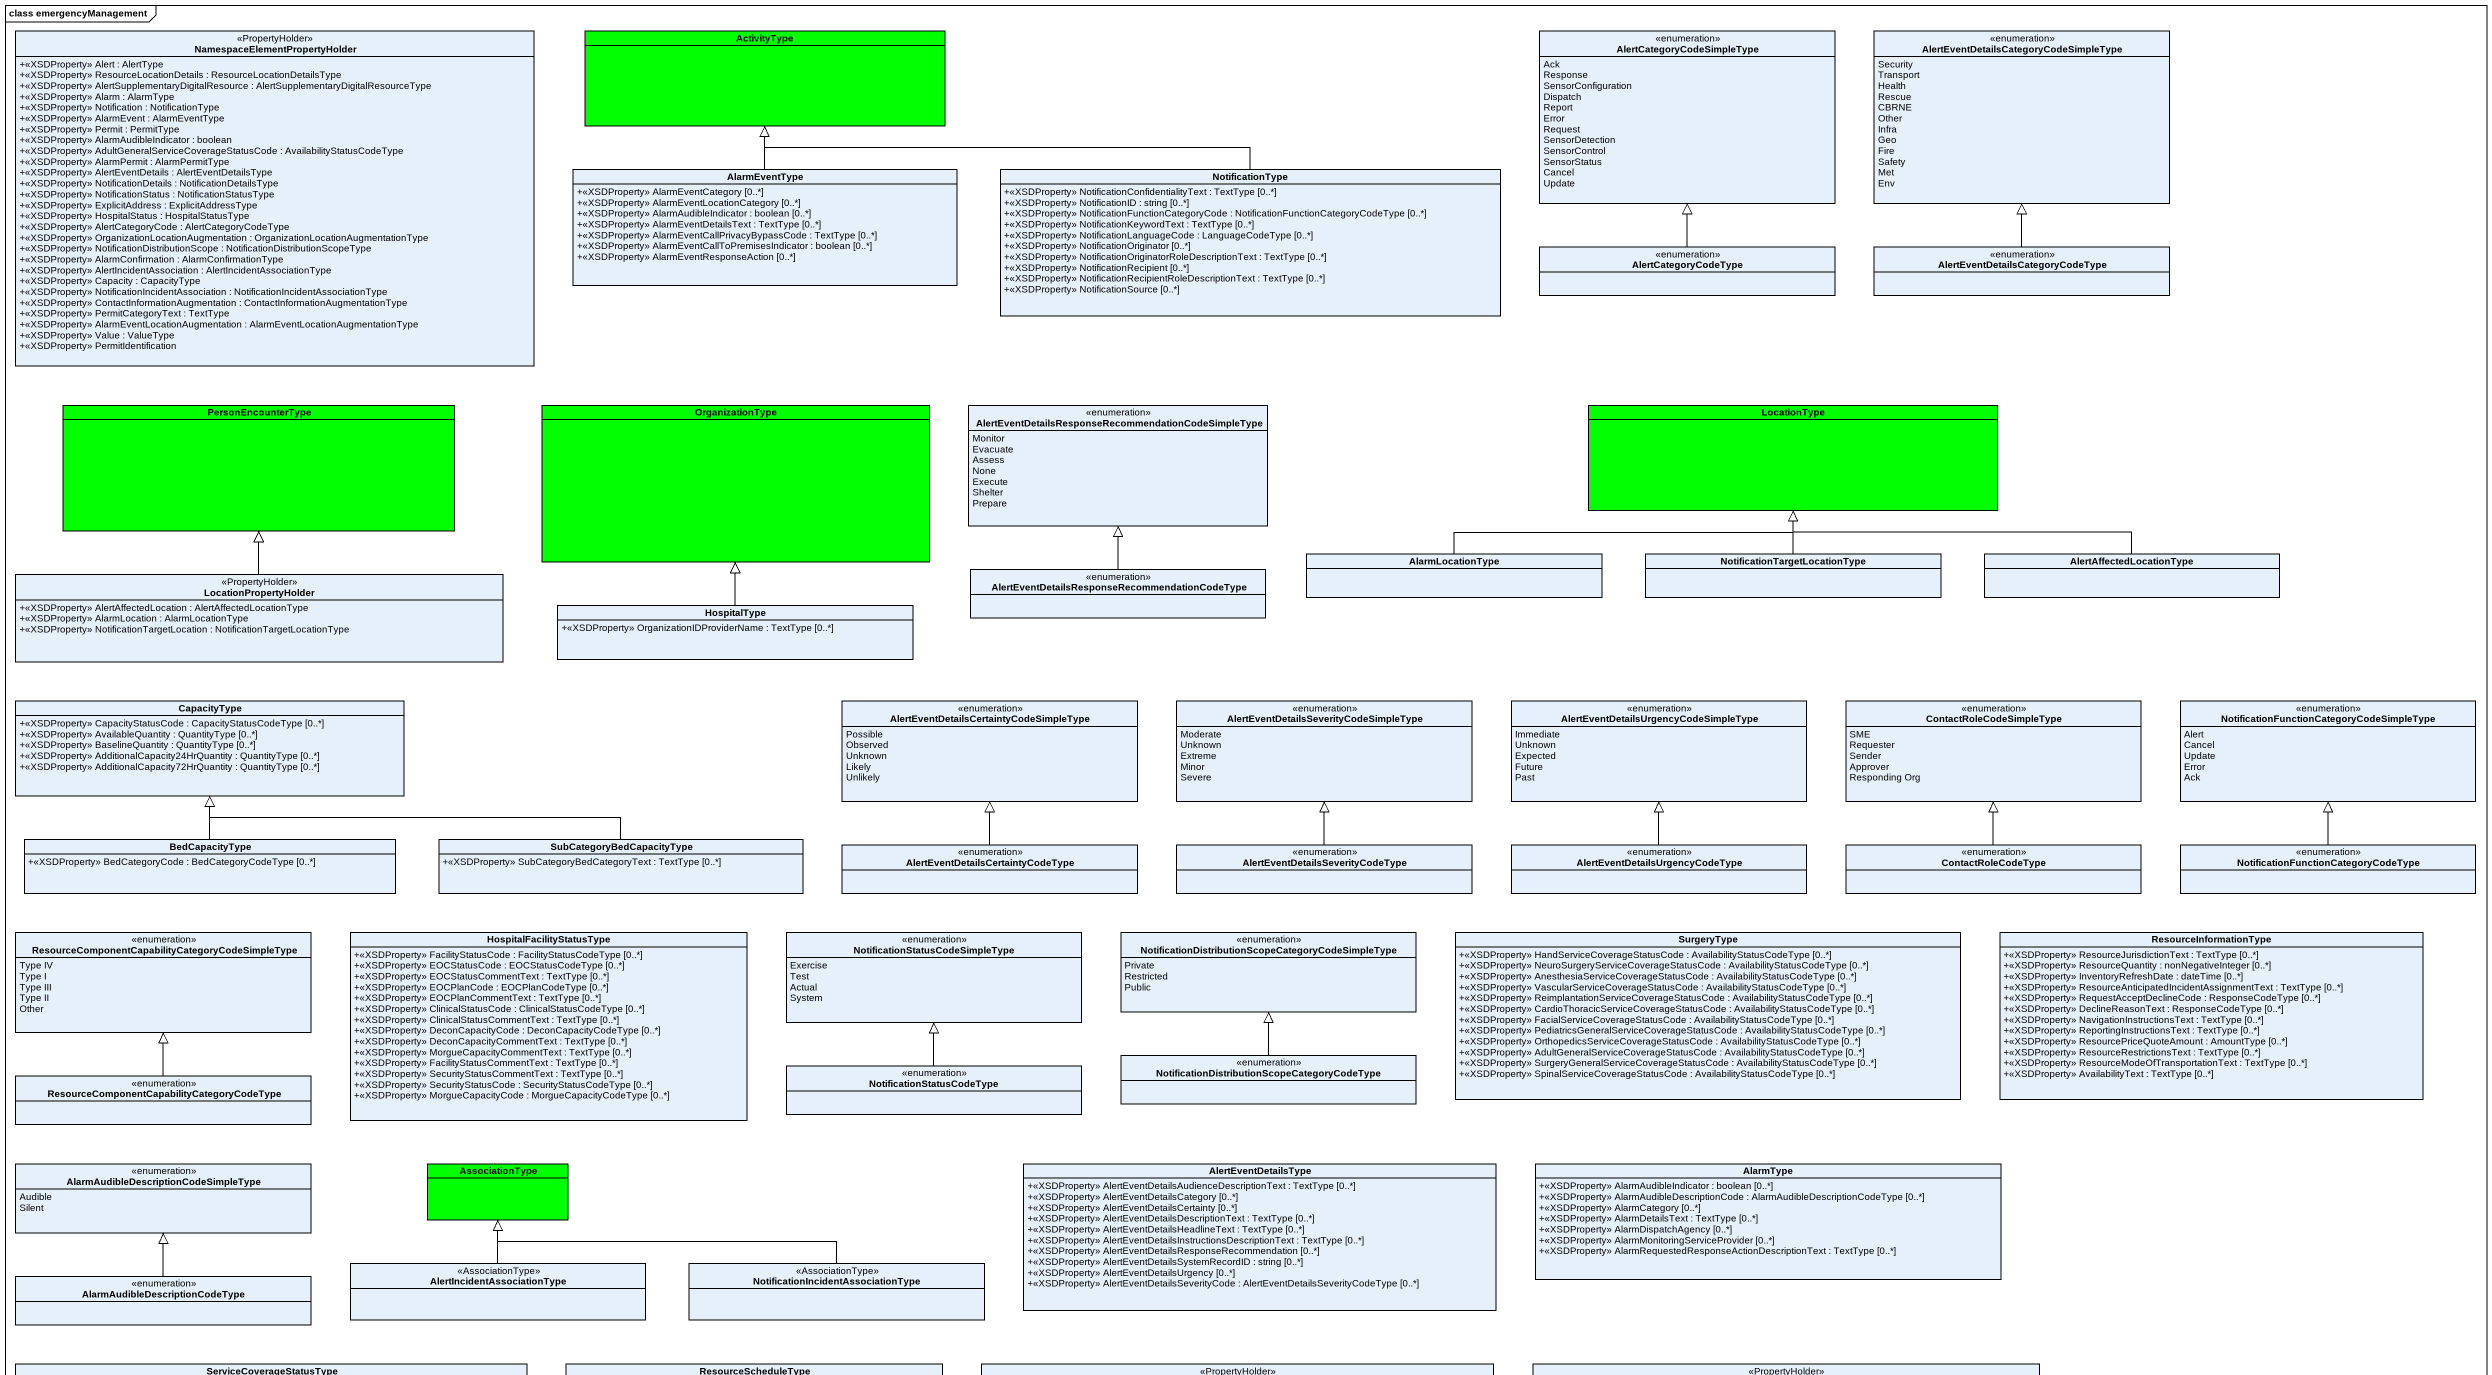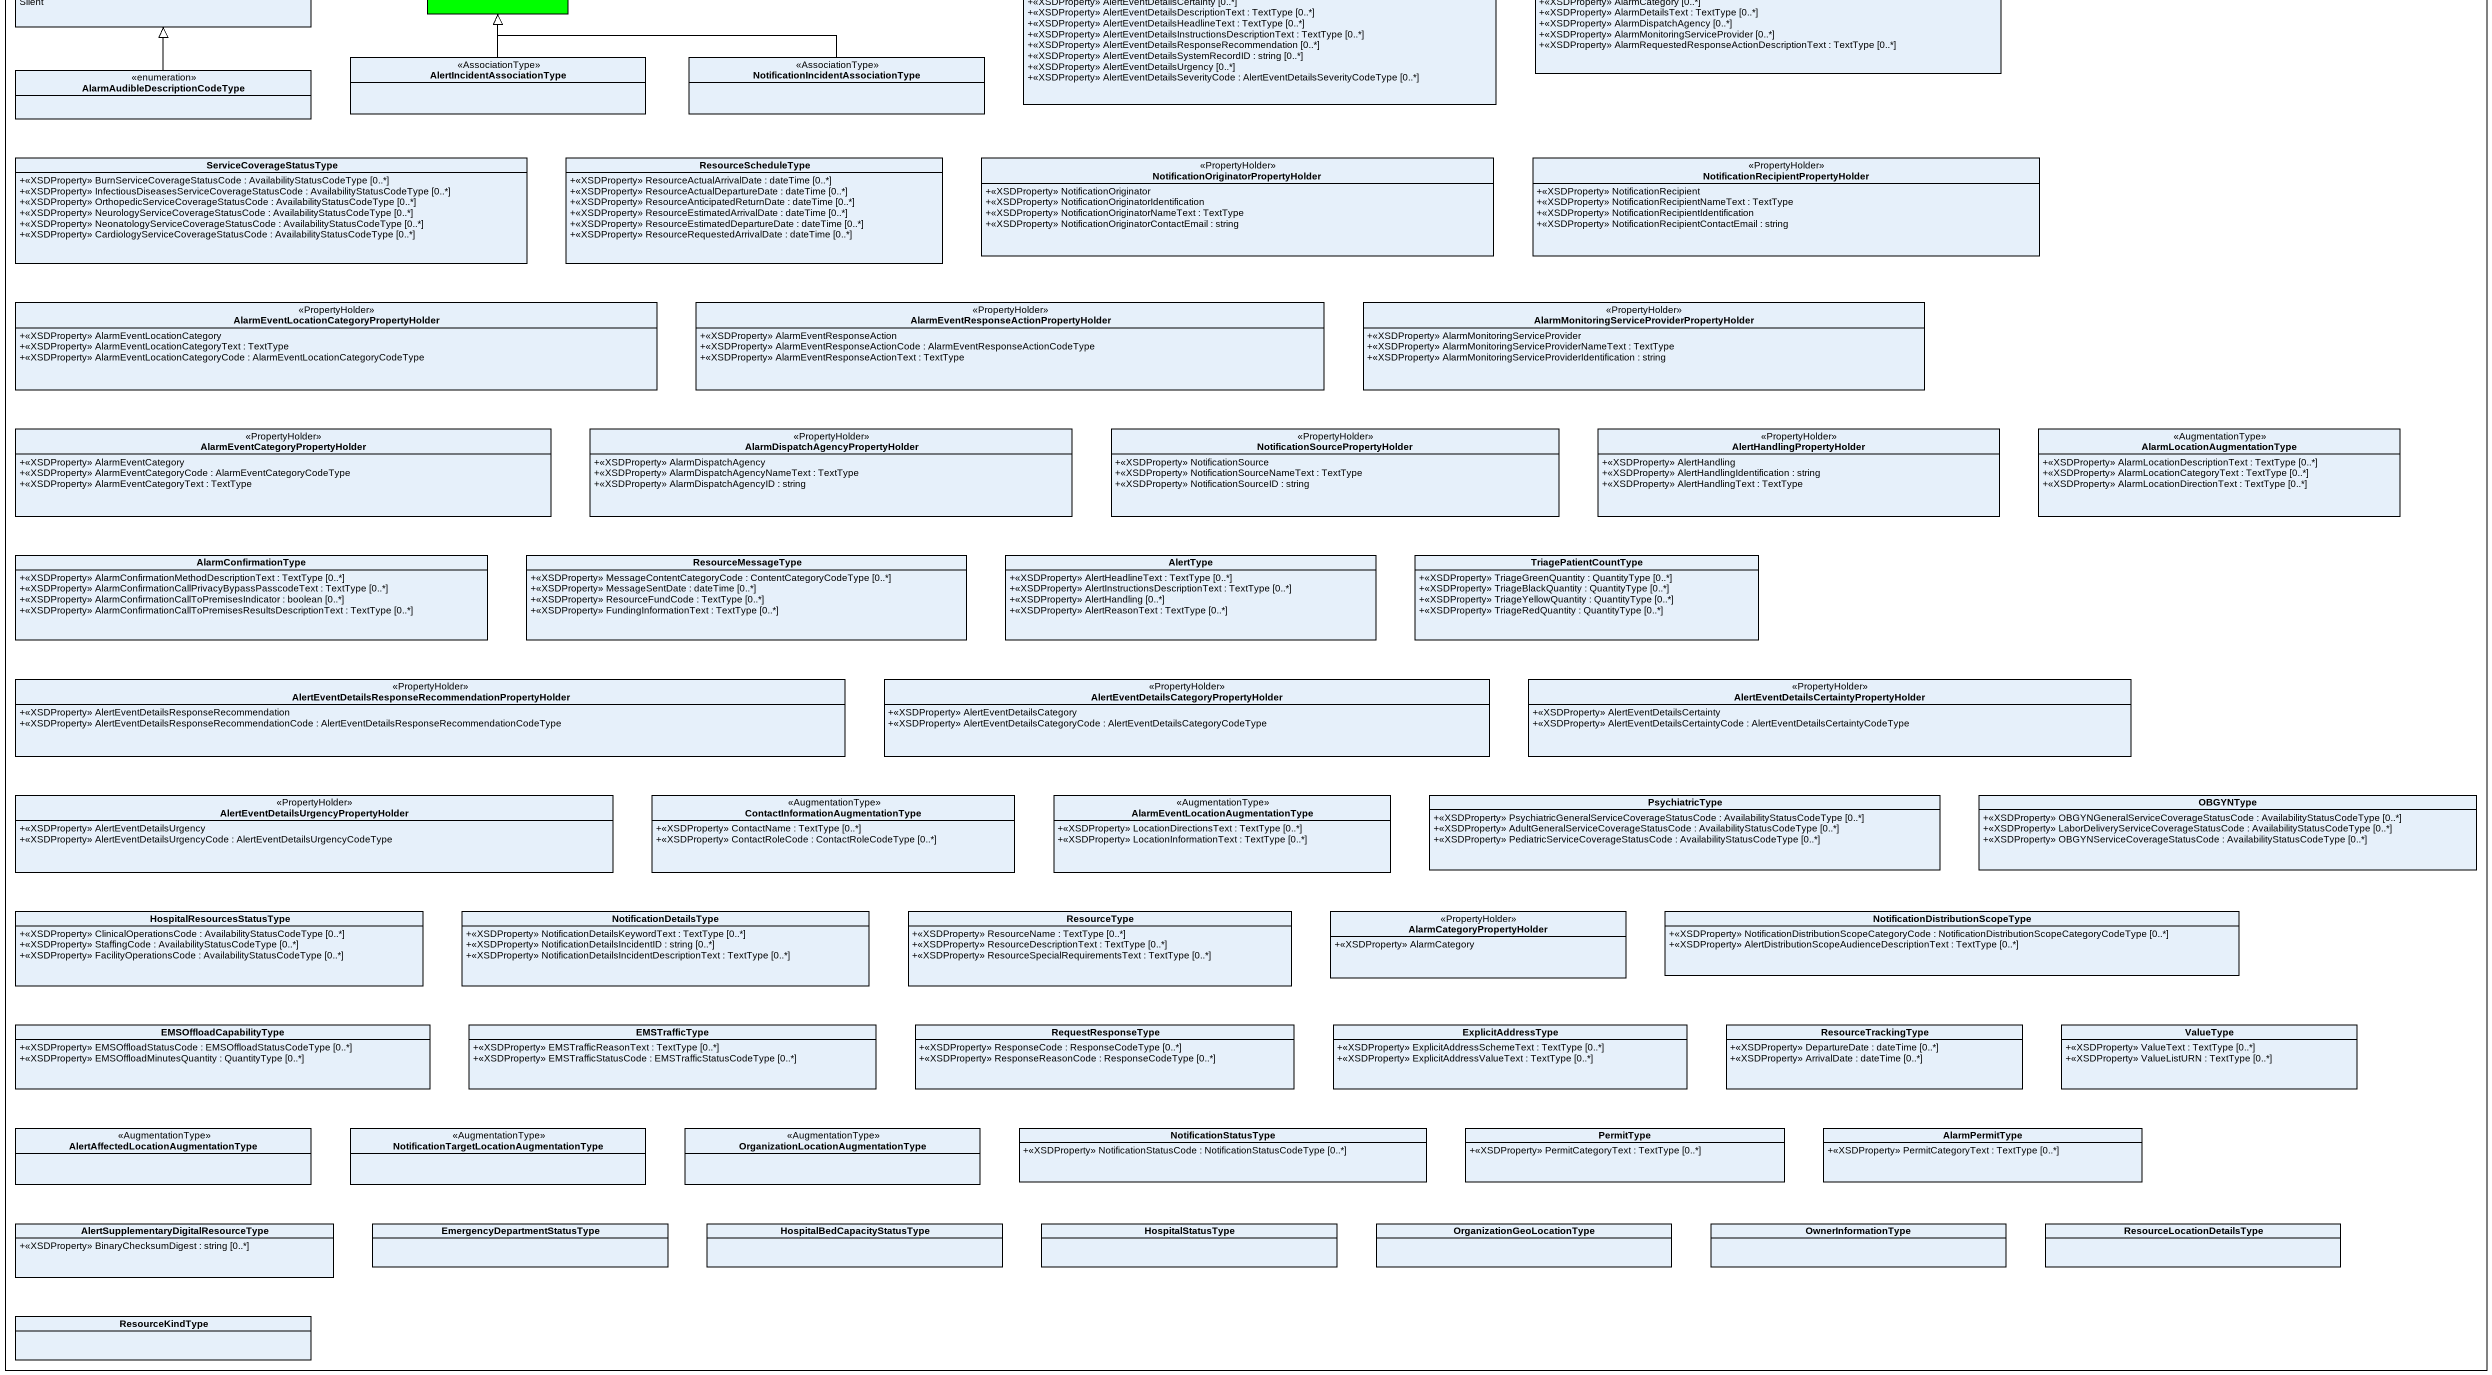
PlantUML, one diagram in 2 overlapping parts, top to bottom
@startuml
mainframe class emergencyManagement
hide circle
hide empty members
skinparam classAttributeIconSize 0
class "NamespaceElementPropertyHolder" as NamespaceElementPropertyHold <<PropertyHolder>> {
  +<<XSDProperty>> Alert : AlertType
  +<<XSDProperty>> ResourceLocationDetails : ResourceLocationDetailsType
  +<<XSDProperty>> AlertSupplementaryDigitalResource : AlertSupplementaryDigitalResourceType
  +<<XSDProperty>> Alarm : AlarmType
  +<<XSDProperty>> Notification : NotificationType
  +<<XSDProperty>> AlarmEvent : AlarmEventType
  +<<XSDProperty>> Permit : PermitType
  +<<XSDProperty>> AlarmAudibleIndicator : boolean
  +<<XSDProperty>> AdultGeneralServiceCoverageStatusCode : AvailabilityStatusCodeType
  +<<XSDProperty>> AlarmPermit : AlarmPermitType
  +<<XSDProperty>> AlertEventDetails : AlertEventDetailsType
  +<<XSDProperty>> NotificationDetails : NotificationDetailsType
  +<<XSDProperty>> NotificationStatus : NotificationStatusType
  +<<XSDProperty>> ExplicitAddress : ExplicitAddressType
  +<<XSDProperty>> HospitalStatus : HospitalStatusType
  +<<XSDProperty>> AlertCategoryCode : AlertCategoryCodeType
  +<<XSDProperty>> OrganizationLocationAugmentation : OrganizationLocationAugmentationType
  +<<XSDProperty>> NotificationDistributionScope : NotificationDistributionScopeType
  +<<XSDProperty>> AlarmConfirmation : AlarmConfirmationType
  +<<XSDProperty>> AlertIncidentAssociation : AlertIncidentAssociationType
  +<<XSDProperty>> Capacity : CapacityType
  +<<XSDProperty>> NotificationIncidentAssociation : NotificationIncidentAssociationType
  +<<XSDProperty>> ContactInformationAugmentation : ContactInformationAugmentationType
  +<<XSDProperty>> PermitCategoryText : TextType
  +<<XSDProperty>> AlarmEventLocationAugmentation : AlarmEventLocationAugmentationType
  +<<XSDProperty>> Value : ValueType
  +<<XSDProperty>> PermitIdentification
}
class ActivityType #00FF00
enum AlertCategoryCodeSimpleType {
  Ack
  Response
  SensorConfiguration
  Dispatch
  Report
  Error
  Request
  SensorDetection
  SensorControl
  SensorStatus
  Cancel
  Update
}
enum "AlertEventDetailsCategoryCodeSimpleType" as AlertEventDetailsCategoryCod {
  Security
  Transport
  Health
  Rescue
  CBRNE
  Other
  Infra
  Geo
  Fire
  Safety
  Met
  Env
}
class AlarmEventType {
  +<<XSDProperty>> AlarmEventCategory [0..*]
  +<<XSDProperty>> AlarmEventLocationCategory [0..*]
  +<<XSDProperty>> AlarmAudibleIndicator : boolean [0..*]
  +<<XSDProperty>> AlarmEventDetailsText : TextType [0..*]
  +<<XSDProperty>> AlarmEventCallPrivacyBypassCode : TextType [0..*]
  +<<XSDProperty>> AlarmEventCallToPremisesIndicator : boolean [0..*]
  +<<XSDProperty>> AlarmEventResponseAction [0..*]
}
class NotificationType {
  +<<XSDProperty>> NotificationConfidentialityText : TextType [0..*]
  +<<XSDProperty>> NotificationID : string [0..*]
  +<<XSDProperty>> NotificationFunctionCategoryCode : NotificationFunctionCategoryCodeType [0..*]
  +<<XSDProperty>> NotificationKeywordText : TextType [0..*]
  +<<XSDProperty>> NotificationLanguageCode : LanguageCodeType [0..*]
  +<<XSDProperty>> NotificationOriginator [0..*]
  +<<XSDProperty>> NotificationOriginatorRoleDescriptionText : TextType [0..*]
  +<<XSDProperty>> NotificationRecipient [0..*]
  +<<XSDProperty>> NotificationRecipientRoleDescriptionText : TextType [0..*]
  +<<XSDProperty>> NotificationSource [0..*]
}
enum AlertCategoryCodeType
enum "AlertEventDetailsCategoryCodeType" as AlertEventDetailsCategoryCod_2
class PersonEncounterType #00FF00
class OrganizationType #00FF00
enum "AlertEventDetailsResponseRecommendationCodeSimpleType" as AlertEventDetailsResponseRec {
  Monitor
  Evacuate
  Assess
  None
  Execute
  Shelter
  Prepare
}
class LocationType #00FF00
class AlarmLocationType
class "NotificationTargetLocationType" as NotificationTargetLocationTy
class AlertAffectedLocationType
class LocationPropertyHolder <<PropertyHolder>> {
  +<<XSDProperty>> AlertAffectedLocation : AlertAffectedLocationType
  +<<XSDProperty>> AlarmLocation : AlarmLocationType
  +<<XSDProperty>> NotificationTargetLocation : NotificationTargetLocationType
}
enum "AlertEventDetailsResponseRecommendationCodeType" as AlertEventDetailsResponseRec_2
class HospitalType {
  +<<XSDProperty>> OrganizationIDProviderName : TextType [0..*]
}
class CapacityType {
  +<<XSDProperty>> CapacityStatusCode : CapacityStatusCodeType [0..*]
  +<<XSDProperty>> AvailableQuantity : QuantityType [0..*]
  +<<XSDProperty>> BaselineQuantity : QuantityType [0..*]
  +<<XSDProperty>> AdditionalCapacity24HrQuantity : QuantityType [0..*]
  +<<XSDProperty>> AdditionalCapacity72HrQuantity : QuantityType [0..*]
}
enum "AlertEventDetailsCertaintyCodeSimpleType" as AlertEventDetailsCertaintyCo {
  Possible
  Observed
  Unknown
  Likely
  Unlikely
}
enum "AlertEventDetailsSeverityCodeSimpleType" as AlertEventDetailsSeverityCod {
  Moderate
  Unknown
  Extreme
  Minor
  Severe
}
enum "AlertEventDetailsUrgencyCodeSimpleType" as AlertEventDetailsUrgencyCode {
  Immediate
  Unknown
  Expected
  Future
  Past
}
enum ContactRoleCodeSimpleType {
  SME
  Requester
  Sender
  Approver
  Responding Org
}
enum "NotificationFunctionCategoryCodeSimpleType" as NotificationFunctionCategory {
  Alert
  Cancel
  Update
  Error
  Ack
}
class BedCapacityType {
  +<<XSDProperty>> BedCategoryCode : BedCategoryCodeType [0..*]
}
class SubCategoryBedCapacityType {
  +<<XSDProperty>> SubCategoryBedCategoryText : TextType [0..*]
}
enum "AlertEventDetailsCertaintyCodeType" as AlertEventDetailsCertaintyCo_2
enum "AlertEventDetailsSeverityCodeType" as AlertEventDetailsSeverityCod_2
enum "AlertEventDetailsUrgencyCodeType" as AlertEventDetailsUrgencyCode_2
enum ContactRoleCodeType
enum "NotificationFunctionCategoryCodeType" as NotificationFunctionCategory_2
enum "ResourceComponentCapabilityCategoryCodeSimpleType" as ResourceComponentCapabilityC {
  Type IV
  Type I
  Type III
  Type II
  Other
}
class HospitalFacilityStatusType {
  +<<XSDProperty>> FacilityStatusCode : FacilityStatusCodeType [0..*]
  +<<XSDProperty>> EOCStatusCode : EOCStatusCodeType [0..*]
  +<<XSDProperty>> EOCStatusCommentText : TextType [0..*]
  +<<XSDProperty>> EOCPlanCode : EOCPlanCodeType [0..*]
  +<<XSDProperty>> EOCPlanCommentText : TextType [0..*]
  +<<XSDProperty>> ClinicalStatusCode : ClinicalStatusCodeType [0..*]
  +<<XSDProperty>> ClinicalStatusCommentText : TextType [0..*]
  +<<XSDProperty>> DeconCapacityCode : DeconCapacityCodeType [0..*]
  +<<XSDProperty>> DeconCapacityCommentText : TextType [0..*]
  +<<XSDProperty>> MorgueCapacityCommentText : TextType [0..*]
  +<<XSDProperty>> FacilityStatusCommentText : TextType [0..*]
  +<<XSDProperty>> SecurityStatusCommentText : TextType [0..*]
  +<<XSDProperty>> SecurityStatusCode : SecurityStatusCodeType [0..*]
  +<<XSDProperty>> MorgueCapacityCode : MorgueCapacityCodeType [0..*]
}
enum "NotificationStatusCodeSimpleType" as NotificationStatusCodeSimple {
  Exercise
  Test
  Actual
  System
}
enum "NotificationDistributionScopeCategoryCodeSimpleType" as NotificationDistributionScop {
  Private
  Restricted
  Public
}
class SurgeryType {
  +<<XSDProperty>> HandServiceCoverageStatusCode : AvailabilityStatusCodeType [0..*]
  +<<XSDProperty>> NeuroSurgeryServiceCoverageStatusCode : AvailabilityStatusCodeType [0..*]
  +<<XSDProperty>> AnesthesiaServiceCoverageStatusCode : AvailabilityStatusCodeType [0..*]
  +<<XSDProperty>> VascularServiceCoverageStatusCode : AvailabilityStatusCodeType [0..*]
  +<<XSDProperty>> ReimplantationServiceCoverageStatusCode : AvailabilityStatusCodeType [0..*]
  +<<XSDProperty>> CardioThoracicServiceCoverageStatusCode : AvailabilityStatusCodeType [0..*]
  +<<XSDProperty>> FacialServiceCoverageStatusCode : AvailabilityStatusCodeType [0..*]
  +<<XSDProperty>> PediatricsGeneralServiceCoverageStatusCode : AvailabilityStatusCodeType [0..*]
  +<<XSDProperty>> OrthopedicsServiceCoverageStatusCode : AvailabilityStatusCodeType [0..*]
  +<<XSDProperty>> AdultGeneralServiceCoverageStatusCode : AvailabilityStatusCodeType [0..*]
  +<<XSDProperty>> SurgeryGeneralServiceCoverageStatusCode : AvailabilityStatusCodeType [0..*]
  +<<XSDProperty>> SpinalServiceCoverageStatusCode : AvailabilityStatusCodeType [0..*]
}
class ResourceInformationType {
  +<<XSDProperty>> ResourceJurisdictionText : TextType [0..*]
  +<<XSDProperty>> ResourceQuantity : nonNegativeInteger [0..*]
  +<<XSDProperty>> InventoryRefreshDate : dateTime [0..*]
  +<<XSDProperty>> ResourceAnticipatedIncidentAssignmentText : TextType [0..*]
  +<<XSDProperty>> RequestAcceptDeclineCode : ResponseCodeType [0..*]
  +<<XSDProperty>> DeclineReasonText : ResponseCodeType [0..*]
  +<<XSDProperty>> NavigationInstructionsText : TextType [0..*]
  +<<XSDProperty>> ReportingInstructionsText : TextType [0..*]
  +<<XSDProperty>> ResourcePriceQuoteAmount : AmountType [0..*]
  +<<XSDProperty>> ResourceRestrictionsText : TextType [0..*]
  +<<XSDProperty>> ResourceModeOfTransportationText : TextType [0..*]
  +<<XSDProperty>> AvailabilityText : TextType [0..*]
}
enum "NotificationDistributionScopeCategoryCodeType" as NotificationDistributionScop_2
enum "ResourceComponentCapabilityCategoryCodeType" as ResourceComponentCapabilityC_2
enum NotificationStatusCodeType
enum "AlarmAudibleDescriptionCodeSimpleType" as AlarmAudibleDescriptionCodeS {
  Audible
  Silent
}
class AssociationType #00FF00
class AlertEventDetailsType {
  +<<XSDProperty>> AlertEventDetailsAudienceDescriptionText : TextType [0..*]
  +<<XSDProperty>> AlertEventDetailsCategory [0..*]
  +<<XSDProperty>> AlertEventDetailsCertainty [0..*]
  +<<XSDProperty>> AlertEventDetailsDescriptionText : TextType [0..*]
  +<<XSDProperty>> AlertEventDetailsHeadlineText : TextType [0..*]
  +<<XSDProperty>> AlertEventDetailsInstructionsDescriptionText : TextType [0..*]
  +<<XSDProperty>> AlertEventDetailsResponseRecommendation [0..*]
  +<<XSDProperty>> AlertEventDetailsSystemRecordID : string [0..*]
  +<<XSDProperty>> AlertEventDetailsUrgency [0..*]
  +<<XSDProperty>> AlertEventDetailsSeverityCode : AlertEventDetailsSeverityCodeType [0..*]
}
class AlarmType {
  +<<XSDProperty>> AlarmAudibleIndicator : boolean [0..*]
  +<<XSDProperty>> AlarmAudibleDescriptionCode : AlarmAudibleDescriptionCodeType [0..*]
  +<<XSDProperty>> AlarmCategory [0..*]
  +<<XSDProperty>> AlarmDetailsText : TextType [0..*]
  +<<XSDProperty>> AlarmDispatchAgency [0..*]
  +<<XSDProperty>> AlarmMonitoringServiceProvider [0..*]
  +<<XSDProperty>> AlarmRequestedResponseActionDescriptionText : TextType [0..*]
}
enum "AlarmAudibleDescriptionCodeType" as AlarmAudibleDescriptionCodeT
class AlertIncidentAssociationType <<AssociationType>>
class "NotificationIncidentAssociationType" as NotificationIncidentAssociat <<AssociationType>>
class ServiceCoverageStatusType {
  +<<XSDProperty>> BurnServiceCoverageStatusCode : AvailabilityStatusCodeType [0..*]
  +<<XSDProperty>> InfectiousDiseasesServiceCoverageStatusCode : AvailabilityStatusCodeType [0..*]
  +<<XSDProperty>> OrthopedicServiceCoverageStatusCode : AvailabilityStatusCodeType [0..*]
  +<<XSDProperty>> NeurologyServiceCoverageStatusCode : AvailabilityStatusCodeType [0..*]
  +<<XSDProperty>> NeonatologyServiceCoverageStatusCode : AvailabilityStatusCodeType [0..*]
  +<<XSDProperty>> CardiologyServiceCoverageStatusCode : AvailabilityStatusCodeType [0..*]
}
class ResourceScheduleType {
  +<<XSDProperty>> ResourceActualArrivalDate : dateTime [0..*]
  +<<XSDProperty>> ResourceActualDepartureDate : dateTime [0..*]
  +<<XSDProperty>> ResourceAnticipatedReturnDate : dateTime [0..*]
  +<<XSDProperty>> ResourceEstimatedArrivalDate : dateTime [0..*]
  +<<XSDProperty>> ResourceEstimatedDepartureDate : dateTime [0..*]
  +<<XSDProperty>> ResourceRequestedArrivalDate : dateTime [0..*]
}
class "NotificationOriginatorPropertyHolder" as NotificationOriginatorProper <<PropertyHolder>> {
  +<<XSDProperty>> NotificationOriginator
  +<<XSDProperty>> NotificationOriginatorIdentification
  +<<XSDProperty>> NotificationOriginatorNameText : TextType
  +<<XSDProperty>> NotificationOriginatorContactEmail : string
}
class "NotificationRecipientPropertyHolder" as NotificationRecipientPropert <<PropertyHolder>> {
  +<<XSDProperty>> NotificationRecipient
  +<<XSDProperty>> NotificationRecipientNameText : TextType
  +<<XSDProperty>> NotificationRecipientIdentification
  +<<XSDProperty>> NotificationRecipientContactEmail : string
}
class "AlarmEventLocationCategoryPropertyHolder" as AlarmEventLocationCategoryPr <<PropertyHolder>> {
  +<<XSDProperty>> AlarmEventLocationCategory
  +<<XSDProperty>> AlarmEventLocationCategoryText : TextType
  +<<XSDProperty>> AlarmEventLocationCategoryCode : AlarmEventLocationCategoryCodeType
}
class "AlarmEventResponseActionPropertyHolder" as AlarmEventResponseActionProp <<PropertyHolder>> {
  +<<XSDProperty>> AlarmEventResponseAction
  +<<XSDProperty>> AlarmEventResponseActionCode : AlarmEventResponseActionCodeType
  +<<XSDProperty>> AlarmEventResponseActionText : TextType
}
class "AlarmMonitoringServiceProviderPropertyHolder" as AlarmMonitoringServiceProvid <<PropertyHolder>> {
  +<<XSDProperty>> AlarmMonitoringServiceProvider
  +<<XSDProperty>> AlarmMonitoringServiceProviderNameText : TextType
  +<<XSDProperty>> AlarmMonitoringServiceProviderIdentification : string
}
class "AlarmEventCategoryPropertyHolder" as AlarmEventCategoryPropertyHo <<PropertyHolder>> {
  +<<XSDProperty>> AlarmEventCategory
  +<<XSDProperty>> AlarmEventCategoryCode : AlarmEventCategoryCodeType
  +<<XSDProperty>> AlarmEventCategoryText : TextType
}
class "AlarmDispatchAgencyPropertyHolder" as AlarmDispatchAgencyPropertyH <<PropertyHolder>> {
  +<<XSDProperty>> AlarmDispatchAgency
  +<<XSDProperty>> AlarmDispatchAgencyNameText : TextType
  +<<XSDProperty>> AlarmDispatchAgencyID : string
}
class "NotificationSourcePropertyHolder" as NotificationSourcePropertyHo <<PropertyHolder>> {
  +<<XSDProperty>> NotificationSource
  +<<XSDProperty>> NotificationSourceNameText : TextType
  +<<XSDProperty>> NotificationSourceID : string
}
class AlertHandlingPropertyHolder <<PropertyHolder>> {
  +<<XSDProperty>> AlertHandling
  +<<XSDProperty>> AlertHandlingIdentification : string
  +<<XSDProperty>> AlertHandlingText : TextType
}
class "AlarmLocationAugmentationType" as AlarmLocationAugmentationTyp <<AugmentationType>> {
  +<<XSDProperty>> AlarmLocationDescriptionText : TextType [0..*]
  +<<XSDProperty>> AlarmLocationCategoryText : TextType [0..*]
  +<<XSDProperty>> AlarmLocationDirectionText : TextType [0..*]
}
class AlarmConfirmationType {
  +<<XSDProperty>> AlarmConfirmationMethodDescriptionText : TextType [0..*]
  +<<XSDProperty>> AlarmConfirmationCallPrivacyBypassPasscodeText : TextType [0..*]
  +<<XSDProperty>> AlarmConfirmationCallToPremisesIndicator : boolean [0..*]
  +<<XSDProperty>> AlarmConfirmationCallToPremisesResultsDescriptionText : TextType [0..*]
}
class ResourceMessageType {
  +<<XSDProperty>> MessageContentCategoryCode : ContentCategoryCodeType [0..*]
  +<<XSDProperty>> MessageSentDate : dateTime [0..*]
  +<<XSDProperty>> ResourceFundCode : TextType [0..*]
  +<<XSDProperty>> FundingInformationText : TextType [0..*]
}
class AlertType {
  +<<XSDProperty>> AlertHeadlineText : TextType [0..*]
  +<<XSDProperty>> AlertInstructionsDescriptionText : TextType [0..*]
  +<<XSDProperty>> AlertHandling [0..*]
  +<<XSDProperty>> AlertReasonText : TextType [0..*]
}
class TriagePatientCountType {
  +<<XSDProperty>> TriageGreenQuantity : QuantityType [0..*]
  +<<XSDProperty>> TriageBlackQuantity : QuantityType [0..*]
  +<<XSDProperty>> TriageYellowQuantity : QuantityType [0..*]
  +<<XSDProperty>> TriageRedQuantity : QuantityType [0..*]
}
class "AlertEventDetailsResponseRecommendationPropertyHolder" as AlertEventDetailsResponseRec_3 <<PropertyHolder>> {
  +<<XSDProperty>> AlertEventDetailsResponseRecommendation
  +<<XSDProperty>> AlertEventDetailsResponseRecommendationCode : AlertEventDetailsResponseRecommendationCodeType
}
class "AlertEventDetailsCategoryPropertyHolder" as AlertEventDetailsCategoryPro <<PropertyHolder>> {
  +<<XSDProperty>> AlertEventDetailsCategory
  +<<XSDProperty>> AlertEventDetailsCategoryCode : AlertEventDetailsCategoryCodeType
}
class "AlertEventDetailsCertaintyPropertyHolder" as AlertEventDetailsCertaintyPr <<PropertyHolder>> {
  +<<XSDProperty>> AlertEventDetailsCertainty
  +<<XSDProperty>> AlertEventDetailsCertaintyCode : AlertEventDetailsCertaintyCodeType
}
class "AlertEventDetailsUrgencyPropertyHolder" as AlertEventDetailsUrgencyProp <<PropertyHolder>> {
  +<<XSDProperty>> AlertEventDetailsUrgency
  +<<XSDProperty>> AlertEventDetailsUrgencyCode : AlertEventDetailsUrgencyCodeType
}
class "ContactInformationAugmentationType" as ContactInformationAugmentati <<AugmentationType>> {
  +<<XSDProperty>> ContactName : TextType [0..*]
  +<<XSDProperty>> ContactRoleCode : ContactRoleCodeType [0..*]
}
class "AlarmEventLocationAugmentationType" as AlarmEventLocationAugmentati <<AugmentationType>> {
  +<<XSDProperty>> LocationDirectionsText : TextType [0..*]
  +<<XSDProperty>> LocationInformationText : TextType [0..*]
}
class PsychiatricType {
  +<<XSDProperty>> PsychiatricGeneralServiceCoverageStatusCode : AvailabilityStatusCodeType [0..*]
  +<<XSDProperty>> AdultGeneralServiceCoverageStatusCode : AvailabilityStatusCodeType [0..*]
  +<<XSDProperty>> PediatricServiceCoverageStatusCode : AvailabilityStatusCodeType [0..*]
}
class OBGYNType {
  +<<XSDProperty>> OBGYNGeneralServiceCoverageStatusCode : AvailabilityStatusCodeType [0..*]
  +<<XSDProperty>> LaborDeliveryServiceCoverageStatusCode : AvailabilityStatusCodeType [0..*]
  +<<XSDProperty>> OBGYNServiceCoverageStatusCode : AvailabilityStatusCodeType [0..*]
}
class HospitalResourcesStatusType {
  +<<XSDProperty>> ClinicalOperationsCode : AvailabilityStatusCodeType [0..*]
  +<<XSDProperty>> StaffingCode : AvailabilityStatusCodeType [0..*]
  +<<XSDProperty>> FacilityOperationsCode : AvailabilityStatusCodeType [0..*]
}
class NotificationDetailsType {
  +<<XSDProperty>> NotificationDetailsKeywordText : TextType [0..*]
  +<<XSDProperty>> NotificationDetailsIncidentID : string [0..*]
  +<<XSDProperty>> NotificationDetailsIncidentDescriptionText : TextType [0..*]
}
class ResourceType {
  +<<XSDProperty>> ResourceName : TextType [0..*]
  +<<XSDProperty>> ResourceDescriptionText : TextType [0..*]
  +<<XSDProperty>> ResourceSpecialRequirementsText : TextType [0..*]
}
class AlarmCategoryPropertyHolder <<PropertyHolder>> {
  +<<XSDProperty>> AlarmCategory
}
class "NotificationDistributionScopeType" as NotificationDistributionScop_3 {
  +<<XSDProperty>> NotificationDistributionScopeCategoryCode : NotificationDistributionScopeCategoryCodeType [0..*]
  +<<XSDProperty>> AlertDistributionScopeAudienceDescriptionText : TextType [0..*]
}
class EMSOffloadCapabilityType {
  +<<XSDProperty>> EMSOffloadStatusCode : EMSOffloadStatusCodeType [0..*]
  +<<XSDProperty>> EMSOffloadMinutesQuantity : QuantityType [0..*]
}
class EMSTrafficType {
  +<<XSDProperty>> EMSTrafficReasonText : TextType [0..*]
  +<<XSDProperty>> EMSTrafficStatusCode : EMSTrafficStatusCodeType [0..*]
}
class RequestResponseType {
  +<<XSDProperty>> ResponseCode : ResponseCodeType [0..*]
  +<<XSDProperty>> ResponseReasonCode : ResponseCodeType [0..*]
}
class ExplicitAddressType {
  +<<XSDProperty>> ExplicitAddressSchemeText : TextType [0..*]
  +<<XSDProperty>> ExplicitAddressValueText : TextType [0..*]
}
class ResourceTrackingType {
  +<<XSDProperty>> DepartureDate : dateTime [0..*]
  +<<XSDProperty>> ArrivalDate : dateTime [0..*]
}
class ValueType {
  +<<XSDProperty>> ValueText : TextType [0..*]
  +<<XSDProperty>> ValueListURN : TextType [0..*]
}
class "AlertAffectedLocationAugmentationType" as AlertAffectedLocationAugment <<AugmentationType>>
class "NotificationTargetLocationAugmentationType" as NotificationTargetLocationAu <<AugmentationType>>
class "OrganizationLocationAugmentationType" as OrganizationLocationAugmenta <<AugmentationType>>
class NotificationStatusType {
  +<<XSDProperty>> NotificationStatusCode : NotificationStatusCodeType [0..*]
}
class PermitType {
  +<<XSDProperty>> PermitCategoryText : TextType [0..*]
}
class AlarmPermitType {
  +<<XSDProperty>> PermitCategoryText : TextType [0..*]
}
class "AlertSupplementaryDigitalResourceType" as AlertSupplementaryDigitalRes {
  +<<XSDProperty>> BinaryChecksumDigest : string [0..*]
}
class "EmergencyDepartmentStatusType" as EmergencyDepartmentStatusTyp
class "HospitalBedCapacityStatusType" as HospitalBedCapacityStatusTyp
class HospitalStatusType
class OrganizationGeoLocationType
class OwnerInformationType
class ResourceLocationDetailsType
class ResourceKindType
AlarmEventType -up-|> ActivityType
NotificationType -left-|> ActivityType
AlertCategoryCodeType -up-|> AlertCategoryCodeSimpleType
AlertEventDetailsCategoryCod_2 -up-|> AlertEventDetailsCategoryCod
AlarmLocationType -right-|> LocationType
NotificationTargetLocationTy -up-|> LocationType
AlertAffectedLocationType -left-|> LocationType
LocationPropertyHolder -up-|> PersonEncounterType
AlertEventDetailsResponseRec_2 -up-|> AlertEventDetailsResponseRec
HospitalType -up-|> OrganizationType
BedCapacityType -up-|> CapacityType
SubCategoryBedCapacityType -left-|> CapacityType
AlertEventDetailsCertaintyCo_2 -up-|> AlertEventDetailsCertaintyCo
AlertEventDetailsSeverityCod_2 -up-|> AlertEventDetailsSeverityCod
AlertEventDetailsUrgencyCode_2 -up-|> AlertEventDetailsUrgencyCode
ContactRoleCodeType -up-|> ContactRoleCodeSimpleType
NotificationFunctionCategory_2 -up-|> NotificationFunctionCategory
NotificationDistributionScop_2 -up-|> NotificationDistributionScop
ResourceComponentCapabilityC_2 -up-|> ResourceComponentCapabilityC
NotificationStatusCodeType -up-|> NotificationStatusCodeSimple
AlarmAudibleDescriptionCodeT -up-|> AlarmAudibleDescriptionCodeS
AlertIncidentAssociationType -up-|> AssociationType
NotificationIncidentAssociat -left-|> AssociationType
@enduml
